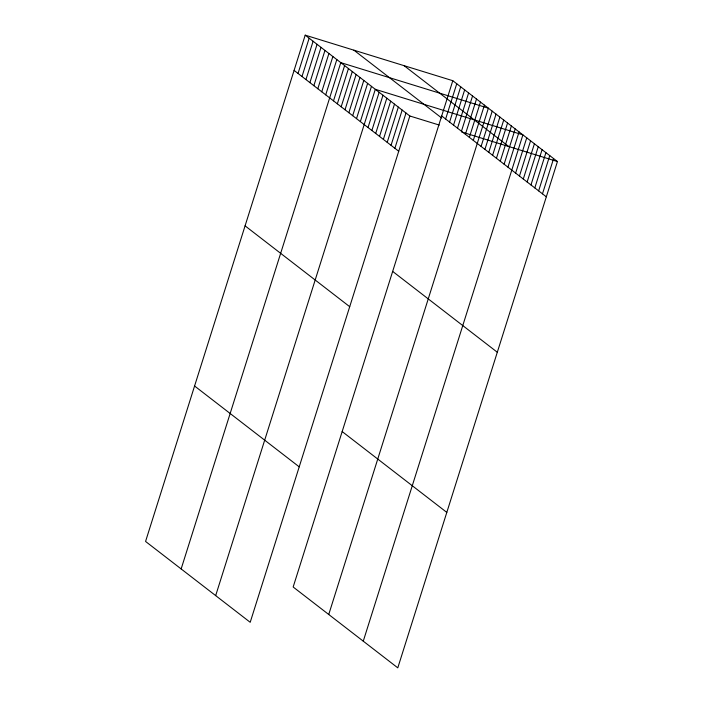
<?xml version="1.0" encoding="UTF-8"?>
<svg xmlns="http://www.w3.org/2000/svg" width="703" height="703" viewBox="0 0 703 703"><rect width="100%" height="100%" fill="white"/><g stroke="black" fill="none" stroke-linecap="round" stroke-linejoin="round"><path stroke-width="1.05" d="M305.207 35.15L145.565 541.451L250.206 622.296L409.84 115.995L305.207 35.15L452.794 80.704L557.435 161.549L397.793 667.85L293.16 587.005L452.794 80.704M298.037 73.455L309.153 38.208M301.991 76.513L313.107 41.257M305.946 79.571L317.062 44.315M309.9 82.62L321.016 47.365M313.854 85.678L324.971 50.423M317.809 88.727L328.925 53.472M321.754 91.785L332.871 56.53M325.709 94.835L336.825 59.579M181.146 568.938L340.779 62.637L488.374 108.192L328.74 614.492M333.503 100.854L344.619 65.599M337.335 103.816L348.451 68.56M341.175 106.786L352.291 71.53M345.015 109.747L356.122 74.492M348.846 112.708L359.962 77.453M352.686 115.679L363.803 80.423M356.518 118.64L367.634 83.385M360.358 121.601L371.474 86.346M215.672 595.617L375.305 89.316L522.9 134.871L363.266 641.171M368.029 127.533L379.145 92.278M371.869 130.494L382.986 95.239M375.701 133.465L386.817 98.209M379.541 136.426L390.657 101.17M383.381 139.387L394.497 104.132M387.212 142.358L398.329 107.102M391.053 145.319L402.169 110.063M394.884 148.28L406 113.025M445.632 119.018L456.748 83.762M449.586 122.067L460.702 86.82M453.54 125.125L464.657 89.87M457.495 128.183L468.611 92.928M461.449 131.233L472.557 95.977M465.395 134.291L476.511 99.035M469.349 137.34L480.465 102.084M473.304 140.398L484.42 105.142M481.089 146.417L492.205 111.162M484.929 149.379L496.046 114.123M488.77 152.34L499.886 117.085M492.601 155.31L503.717 120.055M496.441 158.272L507.557 123.016M500.272 161.233L511.389 125.978M504.113 164.194L515.229 128.948M507.953 167.165L519.069 131.909M515.624 173.087L526.74 137.832M519.455 176.058L530.572 140.802M523.296 179.019L534.412 143.763M527.136 181.98L538.252 146.725M530.967 184.951L542.083 149.695M534.807 187.912L545.923 152.656M538.639 190.873L549.755 155.618M542.479 193.843L553.595 158.588M409.84 115.995L439.27 125.072M461.678 131.997L557.435 161.549M404.093 65.678L508.726 146.514M441.677 115.96L546.319 196.805M353.908 50.185L441.66 117.981M294.091 70.405L398.724 151.25M392.669 271.411L497.302 352.247M245.075 225.848L349.716 306.693M342.176 431.563L446.809 512.408M194.582 386.009L299.214 466.845"/></g></svg>
